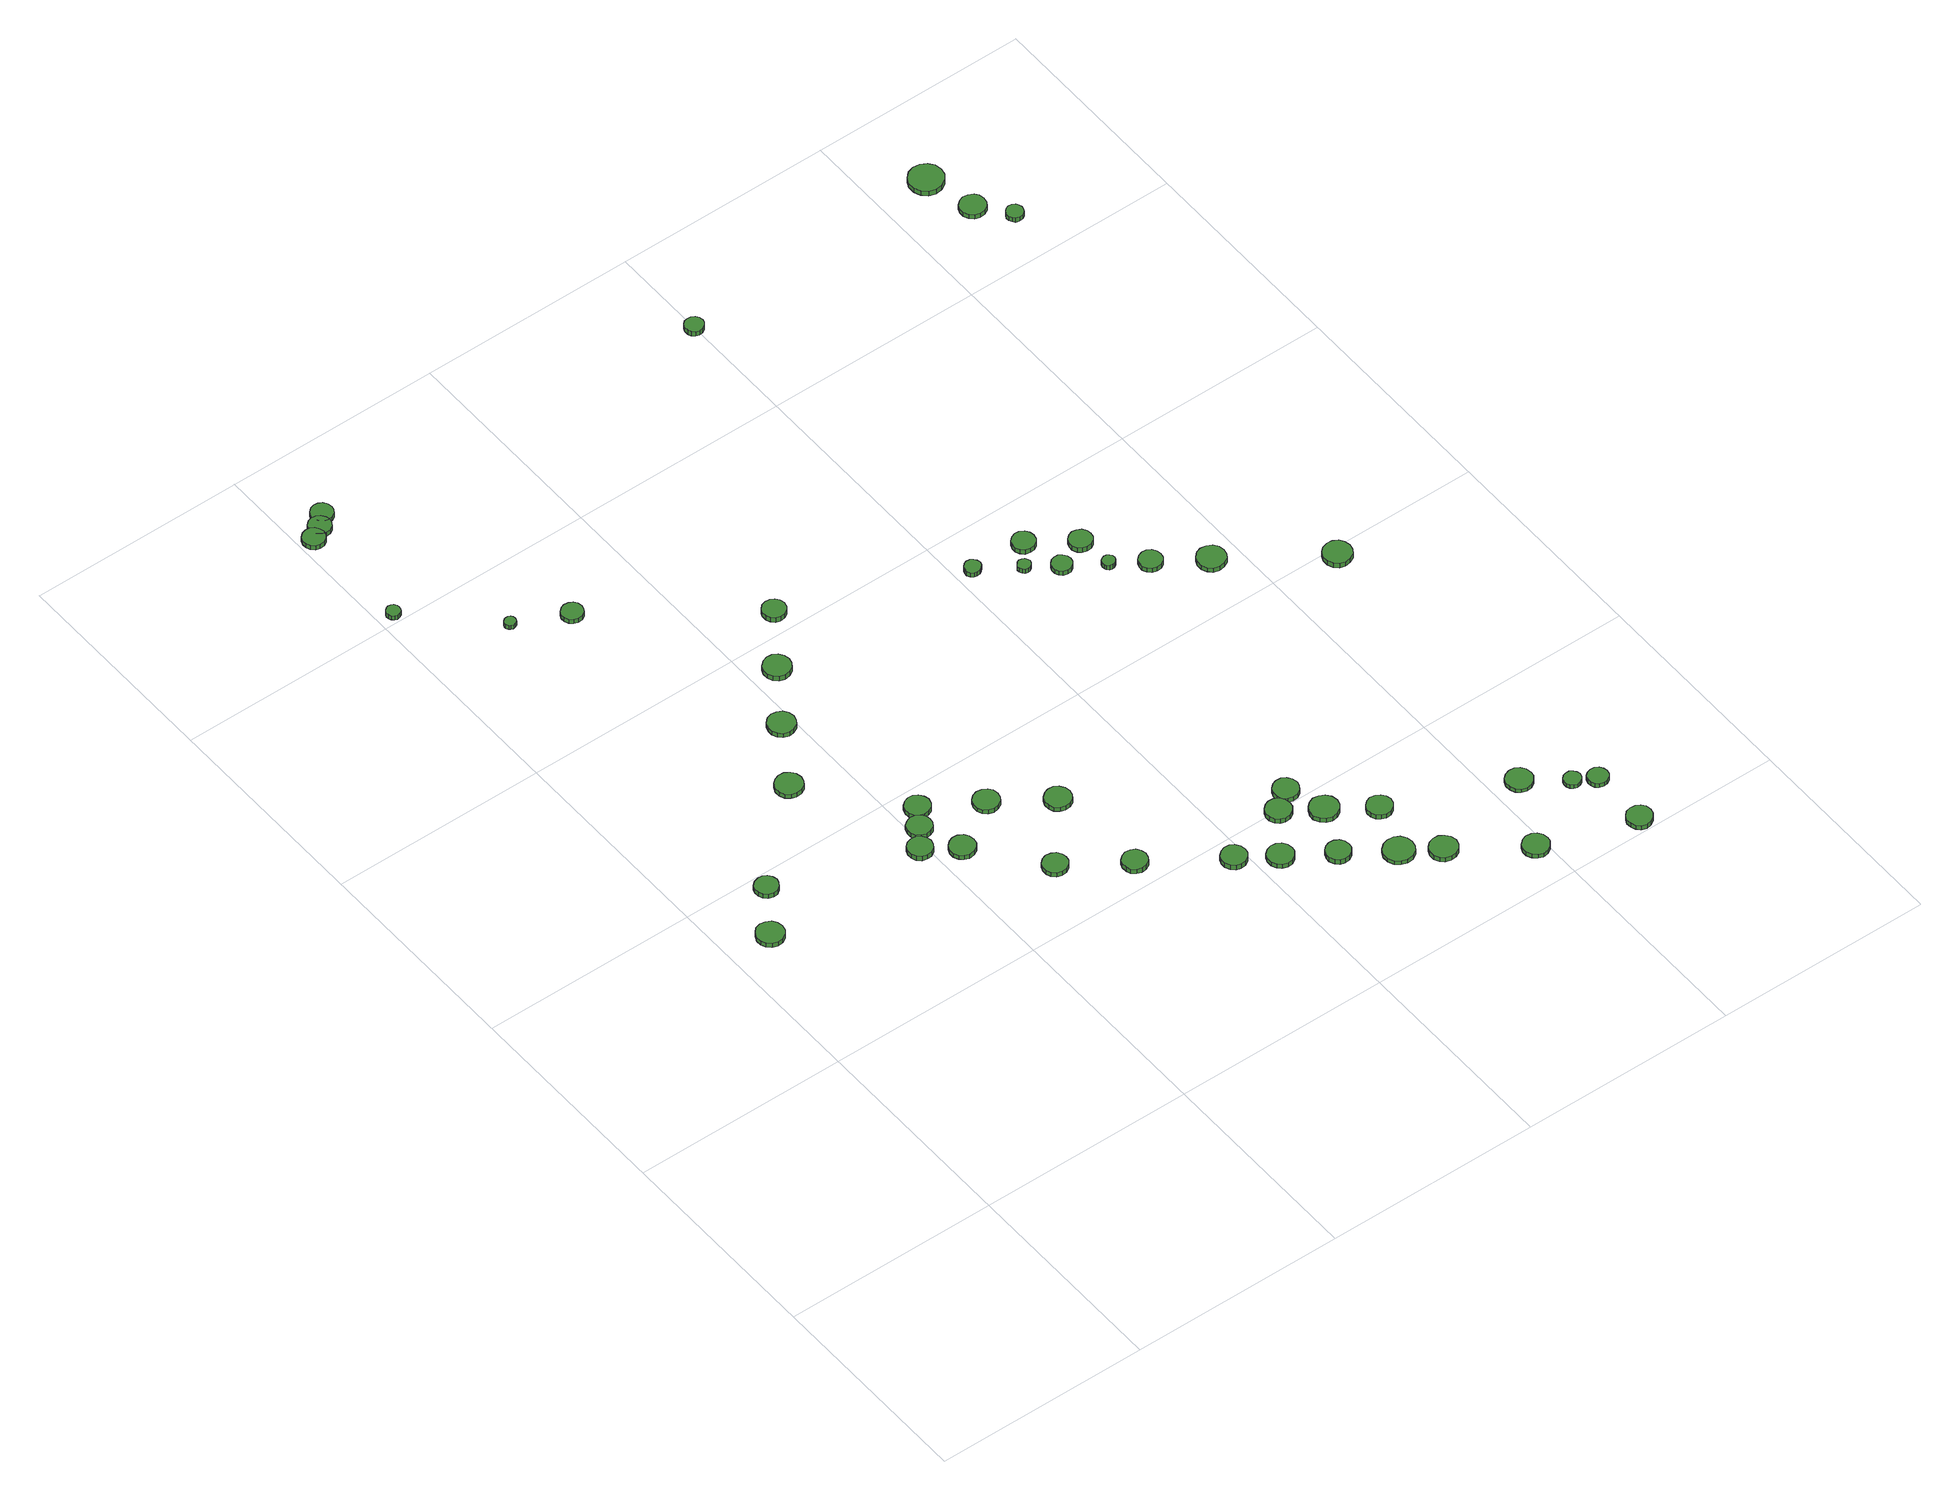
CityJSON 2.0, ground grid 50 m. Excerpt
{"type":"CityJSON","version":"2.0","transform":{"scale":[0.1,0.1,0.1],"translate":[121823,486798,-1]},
"CityObjects":{
"tree1":{"type":"SolitaryVegetationObject","attributes":{"function":"something"},"geometry":[{"type":"MultiSurface","lod":"1","boundaries":[[[0,1,2,3,4,5,6,7,8,9,10,11,12,13,14]],[[15,16,17,18,19,20,21,22,23,24,25,26,27,28,29]],[[0,29,28,1]],[[1,28,27,2]],[[2,27,26,3]],[[3,26,25,4]],[[4,25,24,5]],[[5,24,23,6]],[[6,23,22,7]],[[7,22,21,8]],[[8,21,20,9]],[[9,20,19,10]],[[10,19,18,11]],[[11,18,17,12]],[[12,17,16,13]],[[13,16,15,14]],[[14,15,29,0]]]}]},
"tree2":{"type":"SolitaryVegetationObject","attributes":{"function":"something"},"geometry":[{"type":"MultiSurface","lod":"1","boundaries":[[[30,31,32,33,34,35,36,37,38,39,40,41,42,43,44]],[[45,46,47,48,49,50,51,52,53,54,55,56,57,58,59]],[[30,59,58,31]],[[31,58,57,32]],[[32,57,56,33]],[[33,56,55,34]],[[34,55,54,35]],[[35,54,53,36]],[[36,53,52,37]],[[37,52,51,38]],[[38,51,50,39]],[[39,50,49,40]],[[40,49,48,41]],[[41,48,47,42]],[[42,47,46,43]],[[43,46,45,44]],[[44,45,59,30]]]}]},
"tree3":{"type":"SolitaryVegetationObject","attributes":{"function":"something"},"geometry":[{"type":"MultiSurface","lod":"1","boundaries":[[[60,61,62,63,64,65,66,67,68,69,70,71,72,73,74]],[[75,76,77,78,79,80,81,82,83,84,85,86,87,88,89]],[[60,89,88,61]],[[61,88,87,62]],[[62,87,86,63]],[[63,86,85,64]],[[64,85,84,65]],[[65,84,83,66]],[[66,83,82,67]],[[67,82,81,68]],[[68,81,80,69]],[[69,80,79,70]],[[70,79,78,71]],[[71,78,77,72]],[[72,77,76,73]],[[73,76,75,74]],[[74,75,89,60]]]}]},
"tree4":{"type":"SolitaryVegetationObject","attributes":{"function":"something"},"geometry":[{"type":"MultiSurface","lod":"1","boundaries":[[[90,91,92,93,94,95,96,97,98,99,100,101,102,103,104]],[[105,106,107,108,109,110,111,112,113,114,115,116,117,118,119]],[[90,119,118,91]],[[91,118,117,92]],[[92,117,116,93]],[[93,116,115,94]],[[94,115,114,95]],[[95,114,113,96]],[[96,113,112,97]],[[97,112,111,98]],[[98,111,110,99]],[[99,110,109,100]],[[100,109,108,101]],[[101,108,107,102]],[[102,107,106,103]],[[103,106,105,104]],[[104,105,119,90]]]}]},
"tree5":{"type":"SolitaryVegetationObject","attributes":{"function":"something"},"geometry":[{"type":"MultiSurface","lod":"1","boundaries":[[[120,121,122,123,124,125,126,127,128,129,130,131,132,133,134]],[[135,136,137,138,139,140,141,142,143,144,145,146,147,148,149]],[[120,149,148,121]],[[121,148,147,122]],[[122,147,146,123]],[[123,146,145,124]],[[124,145,144,125]],[[125,144,143,126]],[[126,143,142,127]],[[127,142,141,128]],[[128,141,140,129]],[[129,140,139,130]],[[130,139,138,131]],[[131,138,137,132]],[[132,137,136,133]],[[133,136,135,134]],[[134,135,149,120]]]}]},
"tree6":{"type":"SolitaryVegetationObject","attributes":{"function":"something"},"geometry":[{"type":"MultiSurface","lod":"1","boundaries":[[[150,151,152,153,154,155,156,157,158,159,160,161,162,163,164]],[[165,166,167,168,169,170,171,172,173,174,175,176,177,178,179]],[[150,179,178,151]],[[151,178,177,152]],[[152,177,176,153]],[[153,176,175,154]],[[154,175,174,155]],[[155,174,173,156]],[[156,173,172,157]],[[157,172,171,158]],[[158,171,170,159]],[[159,170,169,160]],[[160,169,168,161]],[[161,168,167,162]],[[162,167,166,163]],[[163,166,165,164]],[[164,165,179,150]]]}]},
"tree7":{"type":"SolitaryVegetationObject","attributes":{"function":"something"},"geometry":[{"type":"MultiSurface","lod":"1","boundaries":[[[180,181,182,183,184,185,186,187,188,189,190,191,192,193,194]],[[195,196,197,198,199,200,201,202,203,204,205,206,207,208,209]],[[180,209,208,181]],[[181,208,207,182]],[[182,207,206,183]],[[183,206,205,184]],[[184,205,204,185]],[[185,204,203,186]],[[186,203,202,187]],[[187,202,201,188]],[[188,201,200,189]],[[189,200,199,190]],[[190,199,198,191]],[[191,198,197,192]],[[192,197,196,193]],[[193,196,195,194]],[[194,195,209,180]]]}]},
"tree8":{"type":"SolitaryVegetationObject","attributes":{"function":"something"},"geometry":[{"type":"MultiSurface","lod":"1","boundaries":[[[210,211,212,213,214,215,216,217,218,219,220,221,222,223,224]],[[225,226,227,228,229,230,231,232,233,234,235,236,237,238,239]],[[210,239,238,211]],[[211,238,237,212]],[[212,237,236,213]],[[213,236,235,214]],[[214,235,234,215]],[[215,234,233,216]],[[216,233,232,217]],[[217,232,231,218]],[[218,231,230,219]],[[219,230,229,220]],[[220,229,228,221]],[[221,228,227,222]],[[222,227,226,223]],[[223,226,225,224]],[[224,225,239,210]]]}]},
"tree9":{"type":"SolitaryVegetationObject","attributes":{"function":"something"},"geometry":[{"type":"MultiSurface","lod":"1","boundaries":[[[240,241,242,243,244,245,246,247,248,249,250,251,252,253,254]],[[255,256,257,258,259,260,261,262,263,264,265,266,267,268,269]],[[240,269,268,241]],[[241,268,267,242]],[[242,267,266,243]],[[243,266,265,244]],[[244,265,264,245]],[[245,264,263,246]],[[246,263,262,247]],[[247,262,261,248]],[[248,261,260,249]],[[249,260,259,250]],[[250,259,258,251]],[[251,258,257,252]],[[252,257,256,253]],[[253,256,255,254]],[[254,255,269,240]]]}]},
"tree10":{"type":"SolitaryVegetationObject","attributes":{"function":"something"},"geometry":[{"type":"MultiSurface","lod":"1","boundaries":[[[270,271,272,273,274,275,276,277,278,279,280,281,282,283,284]],[[285,286,287,288,289,290,291,292,293,294,295,296,297,298,299]],[[270,299,298,271]],[[271,298,297,272]],[[272,297,296,273]],[[273,296,295,274]],[[274,295,294,275]],[[275,294,293,276]],[[276,293,292,277]],[[277,292,291,278]],[[278,291,290,279]],[[279,290,289,280]],[[280,289,288,281]],[[281,288,287,282]],[[282,287,286,283]],[[283,286,285,284]],[[284,285,299,270]]]}]},
"tree11":{"type":"SolitaryVegetationObject","attributes":{"function":"something"},"geometry":[{"type":"MultiSurface","lod":"1","boundaries":[[[300,301,302,303,304,305,306,307,308,309,310,311,312,313,314]],[[315,316,317,318,319,320,321,322,323,324,325,326,327,328,329]],[[300,329,328,301]],[[301,328,327,302]],[[302,327,326,303]],[[303,326,325,304]],[[304,325,324,305]],[[305,324,323,306]],[[306,323,322,307]],[[307,322,321,308]],[[308,321,320,309]],[[309,320,319,310]],[[310,319,318,311]],[[311,318,317,312]],[[312,317,316,313]],[[313,316,315,314]],[[314,315,329,300]]]}]},
"tree12":{"type":"SolitaryVegetationObject","attributes":{"function":"something"},"geometry":[{"type":"MultiSurface","lod":"1","boundaries":[[[330,331,332,333,334,335,336,337,338,339,340,341,342,343,344]],[[345,346,347,348,349,350,351,352,353,354,355,356,357,358,359]],[[330,359,358,331]],[[331,358,357,332]],[[332,357,356,333]],[[333,356,355,334]],[[334,355,354,335]],[[335,354,353,336]],[[336,353,352,337]],[[337,352,351,338]],[[338,351,350,339]],[[339,350,349,340]],[[340,349,348,341]],[[341,348,347,342]],[[342,347,346,343]],[[343,346,345,344]],[[344,345,359,330]]]}]},
"tree13":{"type":"SolitaryVegetationObject","attributes":{"function":"something"},"geometry":[{"type":"MultiSurface","lod":"1","boundaries":[[[360,361,362,363,364,365,366,367,368,369,370,371,372,373,374]],[[375,376,377,378,379,380,381,382,383,384,385,386,387,388,389]],[[360,389,388,361]],[[361,388,387,362]],[[362,387,386,363]],[[363,386,385,364]],[[364,385,384,365]],[[365,384,383,366]],[[366,383,382,367]],[[367,382,381,368]],[[368,381,380,369]],[[369,380,379,370]],[[370,379,378,371]],[[371,378,377,372]],[[372,377,376,373]],[[373,376,375,374]],[[374,375,389,360]]]}]},
"tree14":{"type":"SolitaryVegetationObject","attributes":{"function":"something"},"geometry":[{"type":"MultiSurface","lod":"1","boundaries":[[[390,391,392,393,394,395,396,397,398,399,400,401,402,403,404]],[[405,406,407,408,409,410,411,412,413,414,415,416,417,418,419]],[[390,419,418,391]],[[391,418,417,392]],[[392,417,416,393]],[[393,416,415,394]],[[394,415,414,395]],[[395,414,413,396]],[[396,413,412,397]],[[397,412,411,398]],[[398,411,410,399]],[[399,410,409,400]],[[400,409,408,401]],[[401,408,407,402]],[[402,407,406,403]],[[403,406,405,404]],[[404,405,419,390]]]}]},
"tree15":{"type":"SolitaryVegetationObject","attributes":{"function":"something"},"geometry":[{"type":"MultiSurface","lod":"1","boundaries":[[[420,421,422,423,424,425,426,427,428,429,430,431,432,433,434]],[[435,436,437,438,439,440,441,442,443,444,445,446,447,448,449]],[[420,449,448,421]],[[421,448,447,422]],[[422,447,446,423]],[[423,446,445,424]],[[424,445,444,425]],[[425,444,443,426]],[[426,443,442,427]],[[427,442,441,428]],[[428,441,440,429]],[[429,440,439,430]],[[430,439,438,431]],[[431,438,437,432]],[[432,437,436,433]],[[433,436,435,434]],[[434,435,449,420]]]}]},
"tree16":{"type":"SolitaryVegetationObject","attributes":{"function":"something"},"geometry":[{"type":"MultiSurface","lod":"1","boundaries":[[[450,451,452,453,454,455,456,457,458,459,460,461,462,463,464]],[[465,466,467,468,469,470,471,472,473,474,475,476,477,478,479]],[[450,479,478,451]],[[451,478,477,452]],[[452,477,476,453]],[[453,476,475,454]],[[454,475,474,455]],[[455,474,473,456]],[[456,473,472,457]],[[457,472,471,458]],[[458,471,470,459]],[[459,470,469,460]],[[460,469,468,461]],[[461,468,467,462]],[[462,467,466,463]],[[463,466,465,464]],[[464,465,479,450]]]}]},
"tree17":{"type":"SolitaryVegetationObject","attributes":{"function":"something"},"geometry":[{"type":"MultiSurface","lod":"1","boundaries":[[[480,481,482,483,484,485,486,487,488,489,490,491,492,493,494]],[[495,496,497,498,499,500,501,502,503,504,505,506,507,508,509]],[[480,509,508,481]],[[481,508,507,482]],[[482,507,506,483]],[[483,506,505,484]],[[484,505,504,485]],[[485,504,503,486]],[[486,503,502,487]],[[487,502,501,488]],[[488,501,500,489]],[[489,500,499,490]],[[490,499,498,491]],[[491,498,497,492]],[[492,497,496,493]],[[493,496,495,494]],[[494,495,509,480]]]}]},
"tree18":{"type":"SolitaryVegetationObject","attributes":{"function":"something"},"geometry":[{"type":"MultiSurface","lod":"1","boundaries":[[[510,511,512,513,514,515,516,517,518,519,520,521,522,523,524]],[[525,526,527,528,529,530,531,532,533,534,535,536,537,538,539]],[[510,539,538,511]],[[511,538,537,512]],[[512,537,536,513]],[[513,536,535,514]],[[514,535,534,515]],[[515,534,533,516]],[[516,533,532,517]],[[517,532,531,518]],[[518,531,530,519]],[[519,530,529,520]],[[520,529,528,521]],[[521,528,527,522]],[[522,527,526,523]],[[523,526,525,524]],[[524,525,539,510]]]}]},
"tree19":{"type":"SolitaryVegetationObject","attributes":{"function":"something"},"geometry":[{"type":"MultiSurface","lod":"1","boundaries":[[[540,541,542,543,544,545,546,547,548,549,550,551,552,553,554]],[[555,556,557,558,559,560,561,562,563,564,565,566,567,568,569]],[[540,569,568,541]],[[541,568,567,542]],[[542,567,566,543]],[[543,566,565,544]],[[544,565,564,545]],[[545,564,563,546]],[[546,563,562,547]],[[547,562,561,548]],[[548,561,560,549]],[[549,560,559,550]],[[550,559,558,551]],[[551,558,557,552]],[[552,557,556,553]],[[553,556,555,554]],[[554,555,569,540]]]}]},
"tree20":{"type":"SolitaryVegetationObject","attributes":{"function":"something"},"geometry":[{"type":"MultiSurface","lod":"1","boundaries":[[[570,571,572,573,574,575,576,577,578,579,580,581,582,583,584]],[[585,586,587,588,589,590,591,592,593,594,595,596,597,598,599]],[[570,599,598,571]],[[571,598,597,572]],[[572,597,596,573]],[[573,596,595,574]],[[574,595,594,575]],[[575,594,593,576]],[[576,593,592,577]],[[577,592,591,578]],[[578,591,590,579]],[[579,590,589,580]],[[580,589,588,581]],[[581,588,587,582]],[[582,587,586,583]],[[583,586,585,584]],[[584,585,599,570]]]}]},
"tree21":{"type":"SolitaryVegetationObject","attributes":{"function":"something"},"geometry":[{"type":"MultiSurface","lod":"1","boundaries":[[[600,601,602,603,604,605,606,607,608,609,610,611,612,613,614]],[[615,616,617,618,619,620,621,622,623,624,625,626,627,628,629]],[[600,629,628,601]],[[601,628,627,602]],[[602,627,626,603]],[[603,626,625,604]],[[604,625,624,605]],[[605,624,623,606]],[[606,623,622,607]],[[607,622,621,608]],[[608,621,620,609]],[[609,620,619,610]],[[610,619,618,611]],[[611,618,617,612]],[[612,617,616,613]],[[613,616,615,614]],[[614,615,629,600]]]}]},
"tree22":{"type":"SolitaryVegetationObject","attributes":{"function":"something"},"geometry":[{"type":"MultiSurface","lod":"1","boundaries":[[[630,631,632,633,634,635,636,637,638,639,640,641,642,643,644]],[[645,646,647,648,649,650,651,652,653,654,655,656,657,658,659]],[[630,659,658,631]],[[631,658,657,632]],[[632,657,656,633]],[[633,656,655,634]],[[634,655,654,635]],[[635,654,653,636]],[[636,653,652,637]],[[637,652,651,638]],[[638,651,650,639]],[[639,650,649,640]],[[640,649,648,641]],[[641,648,647,642]],[[642,647,646,643]],[[643,646,645,644]],[[644,645,659,630]]]}]},
"tree23":{"type":"SolitaryVegetationObject","attributes":{"function":"something"},"geometry":[{"type":"MultiSurface","lod":"1","boundaries":[[[660,661,662,663,664,665,666,667,668,669,670,671,672,673,674]],[[675,676,677,678,679,680,681,682,683,684,685,686,687,688,689]],[[660,689,688,661]],[[661,688,687,662]],[[662,687,686,663]],[[663,686,685,664]],[[664,685,684,665]],[[665,684,683,666]],[[666,683,682,667]],[[667,682,681,668]],[[668,681,680,669]],[[669,680,679,670]],[[670,679,678,671]],[[671,678,677,672]],[[672,677,676,673]],[[673,676,675,674]],[[674,675,689,660]]]}]},
"tree24":{"type":"SolitaryVegetationObject","attributes":{"function":"something"},"geometry":[{"type":"MultiSurface","lod":"1","boundaries":[[[690,691,692,693,694,695,696,697,698,699,700,701,702,703,704]],[[705,706,707,708,709,710,711,712,713,714,715,716,717,718,719]],[[690,719,718,691]],[[691,718,717,692]],[[692,717,716,693]],[[693,716,715,694]],[[694,715,714,695]],[[695,714,713,696]],[[696,713,712,697]],[[697,712,711,698]],[[698,711,710,699]],[[699,710,709,700]],[[700,709,708,701]],[[701,708,707,702]],[[702,707,706,703]],[[703,706,705,704]],[[704,705,719,690]]]}]},
"tree25":{"type":"SolitaryVegetationObject","attributes":{"function":"something"},"geometry":[{"type":"MultiSurface","lod":"1","boundaries":[[[720,721,722,723,724,725,726,727,728,729,730,731,732,733,734]],[[735,736,737,738,739,740,741,742,743,744,745,746,747,748,749]],[[720,749,748,721]],[[721,748,747,722]],[[722,747,746,723]],[[723,746,745,724]],[[724,745,744,725]],[[725,744,743,726]],[[726,743,742,727]],[[727,742,741,728]],[[728,741,740,729]],[[729,740,739,730]],[[730,739,738,731]],[[731,738,737,732]],[[732,737,736,733]],[[733,736,735,734]],[[734,735,749,720]]]}]},
"tree26":{"type":"SolitaryVegetationObject","attributes":{"function":"something"},"geometry":[{"type":"MultiSurface","lod":"1","boundaries":[[[750,751,752,753,754,755,756,757,758,759,760,761,762,763,764]],[[765,766,767,768,769,770,771,772,773,774,775,776,777,778,779]],[[750,779,778,751]],[[751,778,777,752]],[[752,777,776,753]],[[753,776,775,754]],[[754,775,774,755]],[[755,774,773,756]],[[756,773,772,757]],[[757,772,771,758]],[[758,771,770,759]],[[759,770,769,760]],[[760,769,768,761]],[[761,768,767,762]],[[762,767,766,763]],[[763,766,765,764]],[[764,765,779,750]]]}]},
"tree27":{"type":"SolitaryVegetationObject","attributes":{"function":"something"},"geometry":[{"type":"MultiSurface","lod":"1","boundaries":[[[780,781,782,783,784,785,786,787,788,789,790,791,792,793,794]],[[795,796,797,798,799,800,801,802,803,804,805,806,807,808,809]],[[780,809,808,781]],[[781,808,807,782]],[[782,807,806,783]],[[783,806,805,784]],[[784,805,804,785]],[[785,804,803,786]],[[786,803,802,787]],[[787,802,801,788]],[[788,801,800,789]],[[789,800,799,790]],[[790,799,798,791]],[[791,798,797,792]],[[792,797,796,793]],[[793,796,795,794]],[[794,795,809,780]]]}]},
"tree28":{"type":"SolitaryVegetationObject","attributes":{"function":"something"},"geometry":[{"type":"MultiSurface","lod":"1","boundaries":[[[810,811,812,813,814,815,816,817,818,819,820,821,822,823,824]],[[825,826,827,828,829,830,831,832,833,834,835,836,837,838,839]],[[810,839,838,811]],[[811,838,837,812]],[[812,837,836,813]],[[813,836,835,814]],[[814,835,834,815]],[[815,834,833,816]],[[816,833,832,817]],[[817,832,831,818]],[[818,831,830,819]],[[819,830,829,820]],[[820,829,828,821]],[[821,828,827,822]],[[822,827,826,823]],[[823,826,825,824]],[[824,825,839,810]]]}]},
"tree29":{"type":"SolitaryVegetationObject","attributes":{"function":"something"},"geometry":[{"type":"MultiSurface","lod":"1","boundaries":[[[840,841,842,843,844,845,846,847,848,849,850,851,852,853,854]],[[855,856,857,858,859,860,861,862,863,864,865,866,867,868,869]],[[840,869,868,841]],[[841,868,867,842]],[[842,867,866,843]],[[843,866,865,844]],[[844,865,864,845]],[[845,864,863,846]],[[846,863,862,847]],[[847,862,861,848]],[[848,861,860,849]],[[849,860,859,850]],[[850,859,858,851]],[[851,858,857,852]],[[852,857,856,853]],[[853,856,855,854]],[[854,855,869,840]]]}]},
"tree30":{"type":"SolitaryVegetationObject","attributes":{"function":"something"},"geometry":[{"type":"MultiSurface","lod":"1","boundaries":[[[870,871,872,873,874,875,876,877,878,879,880,881,882,883,884]],[[885,886,887,888,889,890,891,892,893,894,895,896,897,898,899]],[[870,899,898,871]],[[871,898,897,872]],[[872,897,896,873]],[[873,896,895,874]],[[874,895,894,875]],[[875,894,893,876]],[[876,893,892,877]],[[877,892,891,878]],[[878,891,890,879]],[[879,890,889,880]],[[880,889,888,881]],[[881,888,887,882]],[[882,887,886,883]],[[883,886,885,884]],[[884,885,899,870]]]}]},
"tree31":{"type":"SolitaryVegetationObject","attributes":{"function":"something"},"geometry":[{"type":"MultiSurface","lod":"1","boundaries":[[[900,901,902,903,904,905,906,907,908,909,910,911,912,913,914]],[[915,916,917,918,919,920,921,922,923,924,925,926,927,928,929]],[[900,929,928,901]],[[901,928,927,902]],[[902,927,926,903]],[[903,926,925,904]],[[904,925,924,905]],[[905,924,923,906]],[[906,923,922,907]],[[907,922,921,908]],[[908,921,920,909]],[[909,920,919,910]],[[910,919,918,911]],[[911,918,917,912]],[[912,917,916,913]],[[913,916,915,914]],[[914,915,929,900]]]}]},
"tree32":{"type":"SolitaryVegetationObject","attributes":{"function":"something"},"geometry":[{"type":"MultiSurface","lod":"1","boundaries":[[[930,931,932,933,934,935,936,937,938,939,940,941,942,943,944]],[[945,946,947,948,949,950,951,952,953,954,955,956,957,958,959]],[[930,959,958,931]],[[931,958,957,932]],[[932,957,956,933]],[[933,956,955,934]],[[934,955,954,935]],[[935,954,953,936]],[[936,953,952,937]],[[937,952,951,938]],[[938,951,950,939]],[[939,950,949,940]],[[940,949,948,941]],[[941,948,947,942]],[[942,947,946,943]],[[943,946,945,944]],[[944,945,959,930]]]}]},
"tree33":{"type":"SolitaryVegetationObject","attributes":{"function":"something"},"geometry":[{"type":"MultiSurface","lod":"1","boundaries":[[[960,961,962,963,964,965,966,967,968,969,970,971,972,973,974]],[[975,976,977,978,979,980,981,982,983,984,985,986,987,988,989]],[[960,989,988,961]],[[961,988,987,962]],[[962,987,986,963]],[[963,986,985,964]],[[964,985,984,965]],[[965,984,983,966]],[[966,983,982,967]],[[967,982,981,968]],[[968,981,980,969]],[[969,980,979,970]],[[970,979,978,971]],[[971,978,977,972]],[[972,977,976,973]],[[973,976,975,974]],[[974,975,989,960]]]}]},
"tree34":{"type":"SolitaryVegetationObject","attributes":{"function":"something"},"geometry":[{"type":"MultiSurface","lod":"1","boundaries":[[[990,991,992,993,994,995,996,997,998,999,1000,1001,1002,1003,1004]],[[1005,1006,1007,1008,1009,1010,1011,1012,1013,1014,1015,1016,1017,1018,1019]],[[990,1019,1018,991]],[[991,1018,1017,992]],[[992,1017,1016,993]],[[993,1016,1015,994]],[[994,1015,1014,995]],[[995,1014,1013,996]],[[996,1013,1012,997]],[[997,1012,1011,998]],[[998,1011,1010,999]],[[999,1010,1009,1000]],[[1000,1009,1008,1001]],[[1001,1008,1007,1002]],[[1002,1007,1006,1003]],[[1003,1006,1005,1004]],[[1004,1005,1019,990]]]}]},
"tree35":{"type":"SolitaryVegetationObject","attributes":{"function":"something"},"geometry":[{"type":"MultiSurface","lod":"1","boundaries":[[[1020,1021,1022,1023,1024,1025,1026,1027,1028,1029,1030,1031,1032,1033,1034]],[[1035,1036,1037,1038,1039,1040,1041,1042,1043,1044,1045,1046,1047,1048,1049]],[[1020,1049,1048,1021]],[[1021,1048,1047,1022]],[[1022,1047,1046,1023]],[[1023,1046,1045,1024]],[[1024,1045,1044,1025]],[[1025,1044,1043,1026]],[[1026,1043,1042,1027]],[[1027,1042,1041,1028]],[[1028,1041,1040,1029]],[[1029,1040,1039,1030]],[[1030,1039,1038,1031]],[[1031,1038,1037,1032]],[[1032,1037,1036,1033]],[[1033,1036,1035,1034]],[[1034,1035,1049,1020]]]}]},
"tree36":{"type":"SolitaryVegetationObject","attributes":{"function":"something"},"geometry":[{"type":"MultiSurface","lod":"1","boundaries":[[[1050,1051,1052,1053,1054,1055,1056,1057,1058,1059,1060,1061,1062,1063,1064]],[[1065,1066,1067,1068,1069,1070,1071,1072,1073,1074,1075,1076,1077,1078,1079]],[[1050,1079,1078,1051]],[[1051,1078,1077,1052]],[[1052,1077,1076,1053]],[[1053,1076,1075,1054]],[[1054,1075,1074,1055]],[[1055,1074,1073,1056]],[[1056,1073,1072,1057]],[[1057,1072,1071,1058]],[[1058,1071,1070,1059]],[[1059,1070,1069,1060]],[[1060,1069,1068,1061]],[[1061,1068,1067,1062]],[[1062,1067,1066,1063]],[[1063,1066,1065,1064]],[[1064,1065,1079,1050]]]}]},
"tree37":{"type":"SolitaryVegetationObject","attributes":{"function":"something"},"geometry":[{"type":"MultiSurface","lod":"1","boundaries":[[[1080,1081,1082,1083,1084,1085,1086,1087,1088,1089,1090,1091,1092,1093,1094]],[[1095,1096,1097,1098,1099,1100,1101,1102,1103,1104,1105,1106,1107,1108,1109]],[[1080,1109,1108,1081]],[[1081,1108,1107,1082]],[[1082,1107,1106,1083]],[[1083,1106,1105,1084]],[[1084,1105,1104,1085]],[[1085,1104,1103,1086]],[[1086,1103,1102,1087]],[[1087,1102,1101,1088]],[[1088,1101,1100,1089]],[[1089,1100,1099,1090]],[[1090,1099,1098,1091]],[[1091,1098,1097,1092]],[[1092,1097,1096,1093]],[[1093,1096,1095,1094]],[[1094,1095,1109,1080]]]}]},
"tree38":{"type":"SolitaryVegetationObject","attributes":{"function":"something"},"geometry":[{"type":"MultiSurface","lod":"1","boundaries":[[[1110,1111,1112,1113,1114,1115,1116,1117,1118,1119,1120,1121,1122,1123,1124]],[[1125,1126,1127,1128,1129,1130,1131,1132,1133,1134,1135,1136,1137,1138,1139]],[[1110,1139,1138,1111]],[[1111,1138,1137,1112]],[[1112,1137,1136,1113]],[[1113,1136,1135,1114]],[[1114,1135,1134,1115]],[[1115,1134,1133,1116]],[[1116,1133,1132,1117]],[[1117,1132,1131,1118]],[[1118,1131,1130,1119]],[[1119,1130,1129,1120]],[[1120,1129,1128,1121]],[[1121,1128,1127,1122]],[[1122,1127,1126,1123]],[[1123,1126,1125,1124]],[[1124,1125,1139,1110]]]}]},
"tree39":{"type":"SolitaryVegetationObject","attributes":{"function":"something"},"geometry":[{"type":"MultiSurface","lod":"1","boundaries":[[[1140,1141,1142,1143,1144,1145,1146,1147,1148,1149,1150,1151,1152,1153,1154]],[[1155,1156,1157,1158,1159,1160,1161,1162,1163,1164,1165,1166,1167,1168,1169]],[[1140,1169,1168,1141]],[[1141,1168,1167,1142]],[[1142,1167,1166,1143]],[[1143,1166,1165,1144]],[[1144,1165,1164,1145]],[[1145,1164,1163,1146]],[[1146,1163,1162,1147]],[[1147,1162,1161,1148]],[[1148,1161,1160,1149]],[[1149,1160,1159,1150]],[[1150,1159,1158,1151]],[[1151,1158,1157,1152]],[[1152,1157,1156,1153]],[[1153,1156,1155,1154]],[[1154,1155,1169,1140]]]}]},
"tree40":{"type":"SolitaryVegetationObject","attributes":{"function":"something"},"geometry":[{"type":"MultiSurface","lod":"1","boundaries":[[[1170,1171,1172,1173,1174,1175,1176,1177,1178,1179,1180,1181,1182,1183,1184]],[[1185,1186,1187,1188,1189,1190,1191,1192,1193,1194,1195,1196,1197,1198,1199]],[[1170,1199,1198,1171]],[[1171,1198,1197,1172]],[[1172,1197,1196,1173]],[[1173,1196,1195,1174]],[[1174,1195,1194,1175]],[[1175,1194,1193,1176]],[[1176,1193,1192,1177]],[[1177,1192,1191,1178]],[[1178,1191,1190,1179]],[[1179,1190,1189,1180]],[[1180,1189,1188,1181]],[[1181,1188,1187,1182]],[[1182,1187,1186,1183]],[[1183,1186,1185,1184]],[[1184,1185,1199,1170]]]}]},
"tree41":{"type":"SolitaryVegetationObject","attributes":{"function":"something"},"geometry":[{"type":"MultiSurface","lod":"1","boundaries":[[[1200,1201,1202,1203,1204,1205,1206,1207,1208,1209,1210,1211,1212,1213,1214]],[[1215,1216,1217,1218,1219,1220,1221,1222,1223,1224,1225,1226,1227,1228,1229]],[[1200,1229,1228,1201]],[[1201,1228,1227,1202]],[[1202,1227,1226,1203]],[[1203,1226,1225,1204]],[[1204,1225,1224,1205]],[[1205,1224,1223,1206]],[[1206,1223,1222,1207]],[[1207,1222,1221,1208]],[[1208,1221,1220,1209]],[[1209,1220,1219,1210]],[[1210,1219,1218,1211]],[[1211,1218,1217,1212]],[[1212,1217,1216,1213]],[[1213,1216,1215,1214]],[[1214,1215,1229,1200]]]}]},
"tree42":{"type":"SolitaryVegetationObject","attributes":{"function":"something"},"geometry":[{"type":"MultiSurface","lod":"1","boundaries":[[[1230,1231,1232,1233,1234,1235,1236,1237,1238,1239,1240,1241,1242,1243,1244]],[[1245,1246,1247,1248,1249,1250,1251,1252,1253,1254,1255,1256,1257,1258,1259]],[[1230,1259,1258,1231]],[[1231,1258,1257,1232]],[[1232,1257,1256,1233]],[[1233,1256,1255,1234]],[[1234,1255,1254,1235]],[[1235,1254,1253,1236]],[[1236,1253,1252,1237]],[[1237,1252,1251,1238]],[[1238,1251,1250,1239]],[[1239,1250,1249,1240]],[[1240,1249,1248,1241]],[[1241,1248,1247,1242]],[[1242,1247,1246,1243]],[[1243,1246,1245,1244]],[[1244,1245,1259,1230]]]}]},
"tree43":{"type":"SolitaryVegetationObject","attributes":{"function":"something"},"geometry":[{"type":"MultiSurface","lod":"1","boundaries":[[[1260,1261,1262,1263,1264,1265,1266,1267,1268,1269,1270,1271,1272,1273,1274]],[[1275,1276,1277,1278,1279,1280,1281,1282,1283,1284,1285,1286,1287,1288,1289]],[[1260,1289,1288,1261]],[[1261,1288,1287,1262]],[[1262,1287,1286,1263]],[[1263,1286,1285,1264]],[[1264,1285,1284,1265]],[[1265,1284,1283,1266]],[[1266,1283,1282,1267]],[[1267,1282,1281,1268]],[[1268,1281,1280,1269]],[[1269,1280,1279,1270]],[[1270,1279,1278,1271]],[[1271,1278,1277,1272]],[[1272,1277,1276,1273]],[[1273,1276,1275,1274]],[[1274,1275,1289,1260]]]}]},
"tree44":{"type":"SolitaryVegetationObject","attributes":{"function":"something"},"geometry":[{"type":"MultiSurface","lod":"1","boundaries":[[[1290,1291,1292,1293,1294,1295,1296,1297,1298,1299,1300,1301,1302,1303,1304]],[[1305,1306,1307,1308,1309,1310,1311,1312,1313,1314,1315,1316,1317,1318,1319]],[[1290,1319,1318,1291]],[[1291,1318,1317,1292]],[[1292,1317,1316,1293]],[[1293,1316,1315,1294]],[[1294,1315,1314,1295]],[[1295,1314,1313,1296]],[[1296,1313,1312,1297]],[[1297,1312,1311,1298]],[[1298,1311,1310,1299]],[[1299,1310,1309,1300]],[[1300,1309,1308,1301]],[[1301,1308,1307,1302]],[[1302,1307,1306,1303]],[[1303,1306,1305,1304]],[[1304,1305,1319,1290]]]}]},
"tree45":{"type":"SolitaryVegetationObject","attributes":{"function":"something"},"geometry":[{"type":"MultiSurface","lod":"1","boundaries":[[[1320,1321,1322,1323,1324,1325,1326,1327,1328,1329,1330,1331,1332,1333,1334]],[[1335,1336,1337,1338,1339,1340,1341,1342,1343,1344,1345,1346,1347,1348,1349]],[[1320,1349,1348,1321]],[[1321,1348,1347,1322]],[[1322,1347,1346,1323]],[[1323,1346,1345,1324]],[[1324,1345,1344,1325]],[[1325,1344,1343,1326]],[[1326,1343,1342,1327]],[[1327,1342,1341,1328]],[[1328,1341,1340,1329]],[[1329,1340,1339,1330]],[[1330,1339,1338,1331]],[[1331,1338,1337,1332]],[[1332,1337,1336,1333]],[[1333,1336,1335,1334]],[[1334,1335,1349,1320]]]}]},
"tree46":{"type":"SolitaryVegetationObject","attributes":{"function":"something"},"geometry":[{"type":"MultiSurface","lod":"1","boundaries":[[[1350,1351,1352,1353,1354,1355,1356,1357,1358,1359,1360,1361,1362,1363,1364]],[[1365,1366,1367,1368,1369,1370,1371,1372,1373,1374,1375,1376,1377,1378,1379]],[[1350,1379,1378,1351]],[[1351,1378,1377,1352]],[[1352,1377,1376,1353]],[[1353,1376,1375,1354]],[[1354,1375,1374,1355]],[[1355,1374,1373,1356]],[[1356,1373,1372,1357]],[[1357,1372,1371,1358]],[[1358,1371,1370,1359]],[[1359,1370,1369,1360]],[[1360,1369,1368,1361]],[[1361,1368,1367,1362]],[[1362,1367,1366,1363]],[[1363,1366,1365,1364]],[[1364,1365,1379,1350]]]}]},
"tree47":{"type":"SolitaryVegetationObject","attributes":{"function":"something"},"geometry":[{"type":"MultiSurface","lod":"1","boundaries":[[[1380,1381,1382,1383,1384,1385,1386,1387,1388,1389,1390,1391,1392,1393,1394]],[[1395,1396,1397,1398,1399,1400,1401,1402,1403,1404,1405,1406,1407,1408,1409]],[[1380,1409,1408,1381]],[[1381,1408,1407,1382]],[[1382,1407,1406,1383]],[[1383,1406,1405,1384]],[[1384,1405,1404,1385]],[[1385,1404,1403,1386]],[[1386,1403,1402,1387]],[[1387,1402,1401,1388]],[[1388,1401,1400,1389]],[[1389,1400,1399,1390]],[[1390,1399,1398,1391]],[[1391,1398,1397,1392]],[[1392,1397,1396,1393]],[[1393,1396,1395,1394]],[[1394,1395,1409,1380]]]}]}
},
"vertices":[
[132,855,20],[129,867,20],[122,878,20],[110,884,20],[98,886,20],[85,882,20],[76,873,20],[71,861,20],[71,848,20],[76,837,20],[85,828,20],[98,824,20],[110,825,20],[122,832,20],[129,842,20],[129,842,8],[122,832,8],[110,825,8],[98,824,8],[85,828,8],[76,837,8],[71,848,8],[71,861,8],[76,873,8],[85,882,8],[98,886,8],[110,884,8],[122,878,8],[129,867,8],[132,855,8],
[201,962,20],[198,973,20],[192,982,20],[183,987,20],[172,988,20],[161,985,20],[153,978,20],[149,968,20],[149,957,20],[153,947,20],[161,939,20],[172,936,20],[183,937,20],[192,943,20],[198,952,20],[198,952,8],[192,943,8],[183,937,8],[172,936,8],[161,939,8],[153,947,8],[149,957,8],[149,968,8],[153,978,8],[161,985,8],[172,988,8],[183,987,8],[192,982,8],[198,973,8],[201,962,8],
[50,2018,24],[49,2024,24],[45,2030,24],[39,2033,24],[33,2034,24],[27,2032,24],[22,2027,24],[19,2021,24],[19,2015,24],[22,2009,24],[27,2004,24],[33,2002,24],[39,2003,24],[45,2006,24],[49,2012,24],[49,2012,12],[45,2006,12],[39,2003,12],[33,2002,12],[27,2004,12],[22,2009,12],[19,2015,12],[19,2021,12],[22,2027,12],[27,2032,12],[33,2034,12],[39,2033,12],[45,2030,12],[49,2024,12],[50,2018,12],
[55,2275,26],[52,2285,26],[46,2294,26],[37,2299,26],[27,2300,26],[17,2297,26],[9,2290,26],[5,2280,26],[5,2270,26],[9,2260,26],[17,2253,26],[27,2250,26],[37,2251,26],[46,2256,26],[52,2265,26],[52,2265,14],[46,2256,14],[37,2251,14],[27,2250,14],[17,2253,14],[9,2260,14],[5,2270,14],[5,2280,14],[9,2290,14],[17,2297,14],[27,2300,14],[37,2299,14],[46,2294,14],[52,2285,14],[55,2275,14],
[411,1154,21],[408,1167,21],[401,1177,21],[390,1184,21],[377,1185,21],[365,1181,21],[355,1173,21],[350,1161,21],[350,1148,21],[355,1136,21],[365,1128,21],[377,1124,21],[390,1125,21],[401,1131,21],[408,1142,21],[408,1142,9],[401,1131,9],[390,1125,9],[377,1124,9],[365,1128,9],[355,1136,9],[350,1148,9],[350,1161,9],[355,1173,9],[365,1181,9],[377,1185,9],[390,1184,9],[401,1177,9],[408,1167,9],[411,1154,9],
[513,855,21],[510,867,21],[504,876,21],[494,882,21],[482,883,21],[471,880,21],[462,872,21],[458,861,21],[458,850,21],[462,839,21],[471,831,21],[482,828,21],[494,829,21],[504,835,21],[510,844,21],[510,844,8],[504,835,8],[494,829,8],[482,828,8],[471,831,8],[462,839,8],[458,850,8],[458,861,8],[462,872,8],[471,880,8],[482,883,8],[494,882,8],[504,876,8],[510,867,8],[513,855,8],
[207,1838,42],[206,1843,42],[203,1847,42],[198,1850,42],[193,1850,42],[188,1849,42],[184,1845,42],[181,1840,42],[181,1835,42],[184,1830,42],[188,1827,42],[193,1825,42],[198,1826,42],[203,1828,42],[206,1833,42],[206,1833,30],[203,1828,30],[198,1826,30],[193,1825,30],[188,1827,30],[184,1830,30],[181,1835,30],[181,1840,30],[184,1845,30],[188,1849,30],[193,1850,30],[198,1850,30],[203,1847,30],[206,1843,30],[207,1838,30],
[85,2294,26],[82,2304,26],[76,2312,26],[67,2318,26],[57,2319,26],[47,2316,26],[39,2309,26],[35,2299,26],[35,2288,26],[39,2279,26],[47,2272,26],[57,2269,26],[67,2270,26],[76,2275,26],[82,2283,26],[82,2283,14],[76,2275,14],[67,2270,14],[57,2269,14],[47,2272,14],[39,2279,14],[35,2288,14],[35,2299,14],[39,2309,14],[47,2316,14],[57,2319,14],[67,2318,14],[76,2312,14],[82,2304,14],[85,2294,14],
[109,2319,26],[107,2329,26],[101,2338,26],[92,2343,26],[82,2344,26],[72,2341,26],[64,2334,26],[59,2324,26],[59,2314,26],[64,2304,26],[72,2297,26],[82,2294,26],[92,2295,26],[101,2300,26],[107,2309,26],[107,2309,14],[101,2300,14],[92,2295,14],[82,2294,14],[72,2297,14],[64,2304,14],[59,2314,14],[59,2324,14],[64,2334,14],[72,2341,14],[82,2344,14],[92,2343,14],[101,2338,14],[107,2329,14],[109,2319,14],
[548,903,20],[546,914,20],[539,924,20],[529,930,20],[517,931,20],[506,927,20],[497,920,20],[493,909,20],[493,897,20],[497,887,20],[506,879,20],[517,875,20],[529,877,20],[539,882,20],[546,892,20],[546,892,7],[539,882,7],[529,877,7],[517,875,7],[506,879,7],[497,887,7],[493,897,7],[493,909,7],[497,920,7],[506,927,7],[517,931,7],[529,930,7],[539,924,7],[546,914,7],[548,903,7],
[584,806,20],[582,818,20],[575,828,20],[564,834,20],[552,835,20],[541,831,20],[532,823,20],[527,812,20],[527,800,20],[532,789,20],[541,781,20],[552,777,20],[564,779,20],[575,785,20],[582,794,20],[582,794,8],[575,785,8],[564,779,8],[552,777,8],[541,781,8],[532,789,8],[527,800,8],[527,812,8],[532,823,8],[541,831,8],[552,835,8],[564,834,8],[575,828,8],[582,818,8],[584,806,8],
[579,949,20],[576,960,20],[569,970,20],[559,976,20],[547,977,20],[536,973,20],[527,965,20],[523,954,20],[523,943,20],[527,932,20],[536,924,20],[547,920,20],[559,922,20],[569,927,20],[576,937,20],[576,937,8],[569,927,8],[559,922,8],[547,920,8],[536,924,8],[527,932,8],[523,943,8],[523,954,8],[527,965,8],[536,973,8],[547,977,8],[559,976,8],[569,970,8],[576,960,8],[579,949,8],
[339,1788,34],[337,1798,34],[331,1806,34],[322,1811,34],[312,1812,34],[303,1809,34],[295,1802,34],[291,1793,34],[291,1783,34],[295,1774,34],[303,1767,34],[312,1764,34],[322,1765,34],[331,1770,34],[337,1778,34],[337,1778,22],[331,1770,22],[322,1765,22],[312,1764,22],[303,1767,22],[295,1774,22],[291,1783,22],[291,1793,22],[295,1802,22],[303,1809,22],[312,1812,22],[322,1811,22],[331,1806,22],[337,1798,22],[339,1788,22],
[500,1294,24],[497,1307,24],[490,1317,24],[478,1323,24],[466,1325,24],[453,1321,24],[444,1312,24],[439,1300,24],[439,1288,24],[444,1276,24],[453,1267,24],[466,1263,24],[478,1265,24],[490,1271,24],[497,1281,24],[497,1281,12],[490,1271,12],[478,1265,12],[466,1263,12],[453,1267,12],[444,1276,12],[439,1288,12],[439,1300,12],[444,1312,12],[453,1321,12],[466,1325,12],[478,1323,12],[490,1317,12],[497,1307,12],[500,1294,12],
[703,654,19],[701,665,19],[694,675,19],[684,680,19],[672,682,19],[661,678,19],[652,670,19],[648,660,19],[648,648,19],[652,638,19],[661,630,19],[672,626,19],[684,627,19],[694,633,19],[701,643,19],[701,643,7],[694,633,7],[684,627,7],[672,626,7],[661,630,7],[652,638,7],[648,648,7],[648,660,7],[652,670,7],[661,678,7],[672,682,7],[684,680,7],[694,675,7],[701,665,7],[703,654,7],
[700,877,19],[698,888,19],[691,898,19],[680,904,19],[668,906,19],[656,902,19],[647,894,19],[642,883,19],[642,870,19],[647,859,19],[656,851,19],[668,847,19],[680,849,19],[691,855,19],[698,865,19],[698,865,8],[691,855,8],[680,849,8],[668,847,8],[656,851,8],[647,859,8],[642,870,8],[642,883,8],[647,894,8],[656,902,8],[668,906,8],[680,904,8],[691,898,8],[698,888,8],[700,877,8],
[836,562,20],[833,573,20],[827,583,20],[817,588,20],[805,590,20],[794,586,20],[785,578,20],[781,568,20],[781,556,20],[785,545,20],[794,538,20],[805,534,20],[817,535,20],[827,541,20],[833,550,20],[833,550,7],[827,541,7],[817,535,7],[805,534,7],[794,538,7],[785,545,7],[781,556,7],[781,568,7],[785,578,7],[794,586,7],[805,590,7],[817,588,7],[827,583,7],[833,573,7],[836,562,7],
[585,1419,30],[582,1432,30],[575,1442,30],[564,1449,30],[551,1450,30],[539,1446,30],[529,1437,30],[524,1426,30],[524,1413,30],[529,1401,30],[539,1392,30],[551,1388,30],[564,1390,30],[575,1396,30],[582,1407,30],[582,1407,17],[575,1396,17],[564,1390,17],[551,1388,17],[539,1392,17],[529,1401,17],[524,1413,17],[524,1426,17],[529,1437,17],[539,1446,17],[551,1450,17],[564,1449,17],[575,1442,17],[582,1432,17],[585,1419,17],
[820,793,19],[817,805,19],[810,815,19],[800,822,19],[787,823,19],[776,819,19],[766,811,19],[761,800,19],[761,787,19],[766,776,19],[776,768,19],[787,764,19],[800,765,19],[810,771,19],[817,781,19],[817,781,7],[810,771,7],[800,765,7],[787,764,7],[776,768,7],[766,776,7],[761,787,7],[761,800,7],[766,811,7],[776,819,7],[787,823,7],[800,822,7],[810,815,7],[817,805,7],[820,793,7],
[668,1542,36],[665,1553,36],[659,1562,36],[650,1567,36],[639,1568,36],[628,1565,36],[620,1557,36],[616,1548,36],[616,1537,36],[620,1527,36],[628,1519,36],[639,1516,36],[650,1517,36],[659,1523,36],[665,1531,36],[665,1531,23],[659,1523,23],[650,1517,23],[639,1516,23],[628,1519,23],[620,1527,23],[616,1537,23],[616,1548,23],[620,1557,23],[628,1565,23],[639,1568,23],[650,1567,23],[659,1562,23],[665,1553,23],[668,1542,23],
[1003,448,20],[1000,460,20],[993,470,20],[983,476,20],[971,477,20],[960,473,20],[951,465,20],[946,454,20],[946,442,20],[951,431,20],[960,423,20],[971,420,20],[983,421,20],[993,427,20],[1000,437,20],[1000,437,7],[993,427,7],[983,421,7],[971,420,7],[960,423,7],[951,431,7],[946,442,7],[946,454,7],[951,465,7],[960,473,7],[971,477,7],[983,476,7],[993,470,7],[1000,460,7],[1003,448,7],
[1081,394,19],[1079,406,19],[1072,416,19],[1061,422,19],[1049,424,19],[1037,420,19],[1028,412,19],[1023,401,19],[1023,388,19],[1028,377,19],[1037,369,19],[1049,365,19],[1061,366,19],[1072,373,19],[1079,382,19],[1079,382,7],[1072,373,7],[1061,366,7],[1049,365,7],[1037,369,7],[1028,377,7],[1023,388,7],[1023,401,7],[1028,412,7],[1037,420,7],[1049,424,7],[1061,422,7],[1072,416,7],[1079,406,7],[1081,394,7],
[1178,330,20],[1176,342,20],[1169,351,20],[1159,357,20],[1147,358,20],[1136,354,20],[1128,347,20],[1123,336,20],[1123,325,20],[1128,314,20],[1136,306,20],[1147,303,20],[1159,304,20],[1169,310,20],[1176,319,20],[1176,319,7],[1169,310,7],[1159,304,7],[1147,303,7],[1136,306,7],[1128,314,7],[1123,325,7],[1123,336,7],[1128,347,7],[1136,354,7],[1147,358,7],[1159,357,7],[1169,351,7],[1176,342,7],[1178,330,7],
[1152,494,20],[1150,506,20],[1143,516,20],[1132,522,20],[1120,523,20],[1109,519,20],[1100,511,20],[1095,500,20],[1095,488,20],[1100,477,20],[1109,469,20],[1120,465,20],[1132,466,20],[1143,473,20],[1150,482,20],[1150,482,7],[1143,473,7],[1132,466,7],[1120,465,7],[1109,469,7],[1100,477,7],[1095,488,7],[1095,500,7],[1100,511,7],[1109,519,7],[1120,523,7],[1132,522,7],[1143,516,7],[1150,506,7],[1152,494,7],
[1284,258,19],[1281,272,19],[1273,284,19],[1261,291,19],[1246,292,19],[1233,288,19],[1222,279,19],[1216,266,19],[1216,251,19],[1222,238,19],[1233,229,19],[1246,224,19],[1261,226,19],[1273,233,19],[1281,244,19],[1281,244,8],[1273,233,8],[1261,226,8],[1246,224,8],[1233,229,8],[1222,238,8],[1216,251,8],[1216,266,8],[1222,279,8],[1233,288,8],[1246,292,8],[1261,291,8],[1273,284,8],[1281,272,8],[1284,258,8],
[1199,530,19],[1196,542,19],[1189,552,19],[1179,558,19],[1167,559,19],[1156,555,19],[1147,547,19],[1142,536,19],[1142,524,19],[1147,513,19],[1156,505,19],[1167,502,19],[1179,503,19],[1189,509,19],[1196,519,19],[1196,519,7],[1189,509,7],[1179,503,7],[1167,502,7],[1156,505,7],[1147,513,7],[1142,524,7],[1142,536,7],[1147,547,7],[1156,555,7],[1167,559,7],[1179,558,7],[1189,552,7],[1196,542,7],[1199,530,7],
[1233,442,19],[1230,456,19],[1222,466,19],[1210,473,19],[1197,475,19],[1184,470,19],[1174,461,19],[1168,449,19],[1168,436,19],[1174,423,19],[1184,414,19],[1197,410,19],[1210,411,19],[1222,418,19],[1230,429,19],[1230,429,7],[1222,418,7],[1210,411,7],[1197,410,7],[1184,414,7],[1174,423,7],[1168,436,7],[1168,449,7],[1174,461,7],[1184,470,7],[1197,475,7],[1210,473,7],[1222,466,7],[1230,456,7],[1233,442,7],
[1357,208,19],[1354,221,19],[1346,231,19],[1335,238,19],[1322,239,19],[1309,235,19],[1300,226,19],[1294,214,19],[1294,201,19],[1300,189,19],[1309,181,19],[1322,177,19],[1335,178,19],[1346,184,19],[1354,195,19],[1354,195,7],[1346,184,7],[1335,178,7],[1322,177,7],[1309,181,7],[1300,189,7],[1294,201,7],[1294,214,7],[1300,226,7],[1309,235,7],[1322,239,7],[1335,238,7],[1346,231,7],[1354,221,7],[1357,208,7],
[1321,377,19],[1318,389,19],[1311,398,19],[1301,404,19],[1289,406,19],[1278,402,19],[1269,394,19],[1264,383,19],[1264,371,19],[1269,360,19],[1278,353,19],[1289,349,19],[1301,350,19],[1311,356,19],[1318,366,19],[1318,366,7],[1311,356,7],[1301,350,7],[1289,349,7],[1278,353,7],[1269,360,7],[1264,371,7],[1264,383,7],[1269,394,7],[1278,402,7],[1289,406,7],[1301,404,7],[1311,398,7],[1318,389,7],[1321,377,7],
[1051,1389,34],[1049,1397,34],[1044,1403,34],[1038,1407,34],[1030,1408,34],[1023,1405,34],[1017,1400,34],[1014,1393,34],[1014,1385,34],[1017,1378,34],[1023,1373,34],[1030,1371,34],[1038,1372,34],[1044,1376,34],[1049,1382,34],[1049,1382,21],[1044,1376,21],[1038,1372,21],[1030,1371,21],[1023,1373,21],[1017,1378,21],[1014,1385,21],[1014,1393,21],[1017,1400,21],[1023,1405,21],[1030,1408,21],[1038,1407,21],[1044,1403,21],[1049,1397,21],[1051,1389,21],
[1508,100,18],[1506,112,18],[1498,122,18],[1488,128,18],[1475,130,18],[1464,126,18],[1454,117,18],[1449,106,18],[1449,94,18],[1454,83,18],[1464,74,18],[1475,70,18],[1488,72,18],[1498,78,18],[1506,88,18],[1506,88,7],[1498,78,7],[1488,72,7],[1475,70,7],[1464,74,7],[1454,83,7],[1449,94,7],[1449,106,7],[1454,117,7],[1464,126,7],[1475,130,7],[1488,128,7],[1498,122,7],[1506,112,7],[1508,100,7],
[1134,1331,33],[1132,1337,33],[1129,1342,33],[1123,1345,33],[1117,1346,33],[1111,1344,33],[1107,1339,33],[1104,1334,33],[1104,1328,33],[1107,1322,33],[1111,1318,33],[1117,1316,33],[1123,1317,33],[1129,1320,33],[1132,1325,33],[1132,1325,21],[1129,1320,21],[1123,1317,21],[1117,1316,21],[1111,1318,21],[1107,1322,21],[1104,1328,21],[1104,1334,21],[1107,1339,21],[1111,1344,21],[1117,1346,21],[1123,1345,21],[1129,1342,21],[1132,1337,21],[1134,1331,21],
[1204,1287,32],[1202,1296,32],[1196,1304,32],[1188,1309,32],[1179,1310,32],[1170,1307,32],[1163,1300,32],[1159,1292,32],[1159,1282,32],[1163,1274,32],[1170,1267,32],[1179,1265,32],[1188,1265,32],[1196,1270,32],[1202,1278,32],[1202,1278,20],[1196,1270,20],[1188,1265,20],[1179,1265,20],[1170,1267,20],[1163,1274,20],[1159,1282,20],[1159,1292,20],[1163,1300,20],[1170,1307,20],[1179,1310,20],[1188,1309,20],[1196,1304,20],[1202,1296,20],[1204,1287,20],
[1183,1383,33],[1181,1393,33],[1175,1402,33],[1165,1408,33],[1155,1409,33],[1144,1405,33],[1136,1398,33],[1132,1388,33],[1132,1377,33],[1136,1368,33],[1144,1360,33],[1155,1357,33],[1165,1358,33],[1175,1363,33],[1181,1372,33],[1181,1372,20],[1175,1363,20],[1165,1358,20],[1155,1357,20],[1144,1360,20],[1136,1368,20],[1132,1377,20],[1132,1388,20],[1136,1398,20],[1144,1405,20],[1155,1409,20],[1165,1408,20],[1175,1402,20],[1181,1393,20],[1183,1383,20],
[1276,1235,32],[1275,1241,32],[1271,1246,32],[1266,1249,32],[1260,1250,32],[1254,1248,32],[1249,1244,32],[1247,1238,32],[1247,1232,32],[1249,1227,32],[1254,1222,32],[1260,1221,32],[1266,1221,32],[1271,1224,32],[1275,1229,32],[1275,1229,19],[1271,1224,19],[1266,1221,19],[1260,1221,19],[1254,1222,19],[1249,1227,19],[1247,1232,19],[1247,1238,19],[1249,1244,19],[1254,1248,19],[1260,1250,19],[1266,1249,19],[1271,1246,19],[1275,1241,19],[1276,1235,19],
[1591,263,18],[1589,275,18],[1581,285,18],[1571,292,18],[1558,293,18],[1546,289,18],[1537,281,18],[1532,269,18],[1532,257,18],[1537,245,18],[1546,237,18],[1558,233,18],[1571,234,18],[1581,241,18],[1589,251,18],[1589,251,8],[1581,241,8],[1571,234,8],[1558,233,8],[1546,237,8],[1537,245,8],[1532,257,8],[1532,269,8],[1537,281,8],[1546,289,8],[1558,293,8],[1571,292,8],[1581,285,8],[1589,275,8],[1591,263,8],
[1278,1317,32],[1276,1327,32],[1270,1336,32],[1260,1341,32],[1250,1343,32],[1239,1339,32],[1231,1332,32],[1227,1322,32],[1227,1311,32],[1231,1301,32],[1239,1294,32],[1250,1291,32],[1260,1292,32],[1270,1297,32],[1276,1306,32],[1276,1306,19],[1270,1297,19],[1260,1292,19],[1250,1291,19],[1239,1294,19],[1231,1301,19],[1227,1311,19],[1227,1322,19],[1231,1332,19],[1239,1339,19],[1250,1343,19],[1260,1341,19],[1270,1336,19],[1276,1327,19],[1278,1317,19],
[1018,2266,25],[1016,2275,25],[1011,2282,25],[1003,2286,25],[994,2287,25],[986,2285,25],[979,2279,25],[976,2271,25],[976,2262,25],[979,2254,25],[986,2248,25],[994,2245,25],[1003,2246,25],[1011,2251,25],[1016,2258,25],[1016,2258,12],[1011,2251,12],[1003,2246,12],[994,2245,12],[986,2248,12],[979,2254,12],[976,2262,12],[976,2271,12],[979,2279,12],[986,2285,12],[994,2287,12],[1003,2286,12],[1011,2282,12],[1016,2275,12],[1018,2266,12],
[1356,1186,32],[1354,1196,32],[1348,1205,32],[1338,1211,32],[1328,1212,32],[1317,1208,32],[1309,1201,32],[1305,1191,32],[1305,1180,32],[1309,1171,32],[1317,1163,32],[1328,1160,32],[1338,1161,32],[1348,1166,32],[1354,1175,32],[1354,1175,20],[1348,1166,20],[1338,1161,20],[1328,1160,20],[1317,1163,20],[1309,1171,20],[1305,1180,20],[1305,1191,20],[1309,1201,20],[1317,1208,20],[1328,1212,20],[1338,1211,20],[1348,1205,20],[1354,1196,20],[1356,1186,20],
[1720,33,19],[1718,45,19],[1711,54,19],[1701,60,19],[1689,61,19],[1677,58,19],[1669,50,19],[1664,39,19],[1664,27,19],[1669,16,19],[1677,8,19],[1689,4,19],[1701,6,19],[1711,12,19],[1718,21,19],[1718,21,7],[1711,12,7],[1701,6,7],[1689,4,7],[1677,8,7],[1669,16,7],[1664,27,7],[1664,39,7],[1669,50,7],[1677,58,7],[1689,61,7],[1701,60,7],[1711,54,7],[1718,45,7],[1720,33,7],
[1667,198,18],[1665,206,18],[1660,212,18],[1653,217,18],[1645,217,18],[1637,215,18],[1631,209,18],[1628,202,18],[1628,194,18],[1631,186,18],[1637,181,18],[1645,178,18],[1653,179,18],[1660,183,18],[1665,190,18],[1665,190,8],[1660,183,8],[1653,179,8],[1645,178,8],[1637,181,8],[1631,186,8],[1628,194,8],[1628,202,8],[1631,209,8],[1637,215,8],[1645,217,8],[1653,217,8],[1660,212,8],[1665,206,8],[1667,198,8],
[1715,171,19],[1713,180,19],[1708,188,19],[1699,193,19],[1690,194,19],[1680,191,19],[1673,185,19],[1669,176,19],[1669,166,19],[1673,157,19],[1680,151,19],[1690,148,19],[1699,149,19],[1708,154,19],[1713,161,19],[1713,161,8],[1708,154,8],[1699,149,8],[1690,148,8],[1680,151,8],[1673,157,8],[1669,166,8],[1669,176,8],[1673,185,8],[1680,191,8],[1690,194,8],[1699,193,8],[1708,188,8],[1713,180,8],[1715,171,8],
[1463,1115,33],[1461,1128,33],[1453,1139,33],[1441,1145,33],[1428,1147,33],[1415,1143,33],[1406,1134,33],[1400,1122,33],[1400,1108,33],[1406,1096,33],[1415,1087,33],[1428,1083,33],[1441,1085,33],[1453,1091,33],[1461,1102,33],[1461,1102,21],[1453,1091,21],[1441,1085,21],[1428,1083,21],[1415,1087,21],[1406,1096,21],[1400,1108,21],[1400,1122,21],[1406,1134,21],[1415,1143,21],[1428,1147,21],[1441,1145,21],[1453,1139,21],[1461,1128,21],[1463,1115,21],
[1674,970,32],[1671,983,32],[1664,994,32],[1652,1001,32],[1639,1002,32],[1626,998,32],[1616,989,32],[1611,977,32],[1611,964,32],[1616,951,32],[1626,942,32],[1639,938,32],[1652,940,32],[1664,946,32],[1671,957,32],[1671,957,19],[1664,946,19],[1652,940,19],[1639,938,19],[1626,942,19],[1616,951,19],[1611,964,19],[1611,977,19],[1616,989,19],[1626,998,19],[1639,1002,19],[1652,1001,19],[1664,994,19],[1671,983,19],[1674,970,19],
[1673,2182,24],[1671,2194,24],[1664,2203,24],[1653,2209,24],[1641,2211,24],[1630,2207,24],[1621,2199,24],[1616,2188,24],[1616,2176,24],[1621,2165,24],[1630,2157,24],[1641,2153,24],[1653,2154,24],[1664,2160,24],[1671,2170,24],[1671,2170,12],[1664,2160,12],[1653,2154,12],[1641,2153,12],[1630,2157,12],[1621,2165,12],[1616,2176,12],[1616,2188,12],[1621,2199,12],[1630,2207,12],[1641,2211,12],[1653,2209,12],[1664,2203,12],[1671,2194,12],[1673,2182,12],
[1653,2298,25],[1650,2313,25],[1640,2326,25],[1626,2334,25],[1610,2336,25],[1595,2331,25],[1583,2320,25],[1577,2306,25],[1577,2290,25],[1583,2275,25],[1595,2264,25],[1610,2259,25],[1626,2261,25],[1640,2269,25],[1650,2282,25],[1650,2282,12],[1640,2269,12],[1626,2261,12],[1610,2259,12],[1595,2264,12],[1583,2275,12],[1577,2290,12],[1577,2306,12],[1583,2320,12],[1595,2331,12],[1610,2336,12],[1626,2334,12],[1640,2326,12],[1650,2313,12],[1653,2298,12],
[1720,2116,24],[1718,2124,24],[1714,2130,24],[1707,2134,24],[1699,2135,24],[1691,2132,24],[1686,2127,24],[1682,2120,24],[1682,2112,24],[1686,2105,24],[1691,2099,24],[1699,2097,24],[1707,2098,24],[1714,2102,24],[1718,2108,24],[1718,2108,11],[1714,2102,11],[1707,2098,11],[1699,2097,11],[1691,2099,11],[1686,2105,11],[1682,2112,11],[1682,2120,11],[1686,2127,11],[1691,2132,11],[1699,2135,11],[1707,2134,11],[1714,2130,11],[1718,2124,11],[1720,2116,11]
]}
